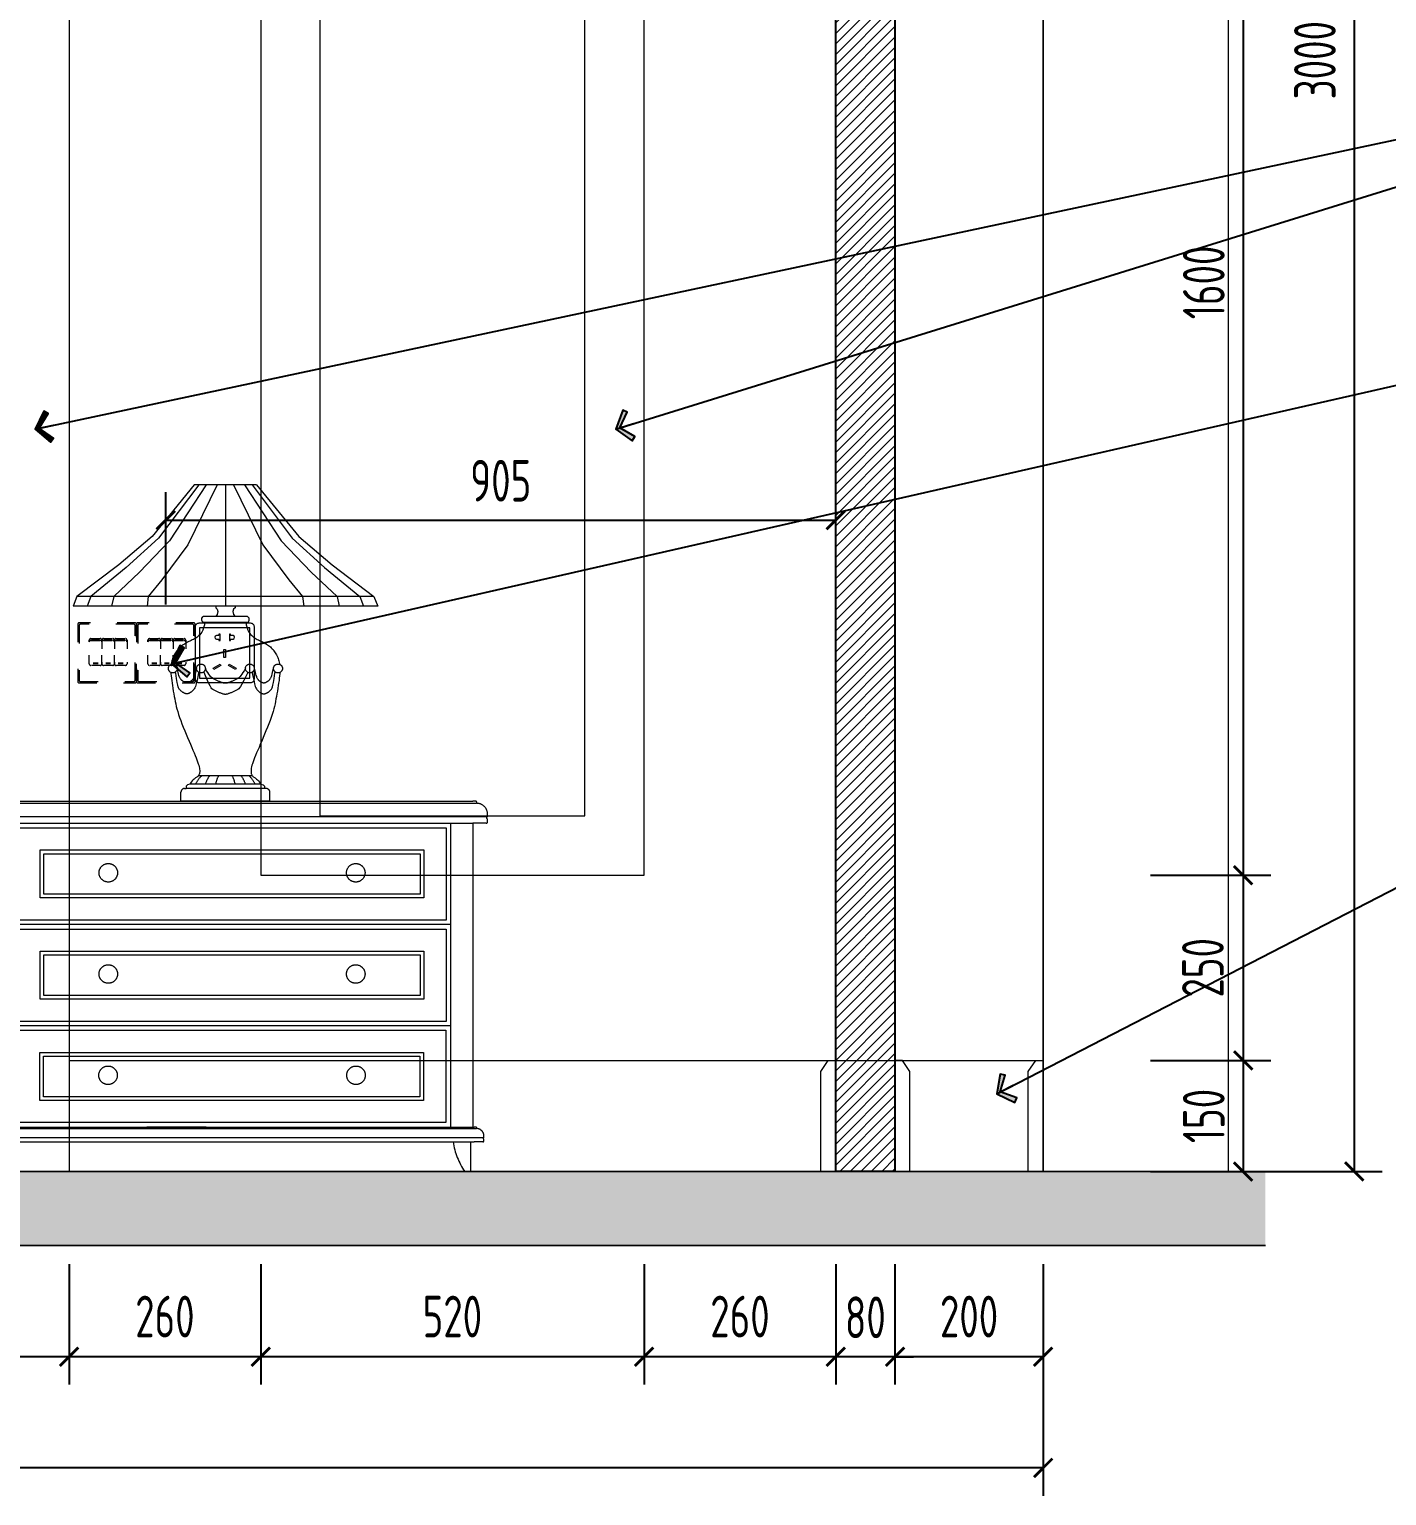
# Model space of a CAD drawing. Header units: millimetres. Extents: x 3162 to 221128, y -144913 to 11496.
# Drawn here: x 211116 to 212948, y -23461 to -21482 of the extents above; entities that cross this region are included whole.
import ezdxf

# ---------------------------------------------------------------- set-up
doc = ezdxf.new("R2010")
doc.units = ezdxf.units.MM
doc.header["$LTSCALE"] = 10
doc.linetypes.add('ACAD_ISO03W100', pattern=[30, 12, -18])
doc.linetypes.add('DASH', pattern=[8.89, 6.35, -2.54])
doc.layers.get('Defpoints').update_dxf_attribs({"color": 250})
for name, color, linetype, lineweight in [('Contour【轮廓线】', 94, 'Continuous', 0), ('FC-Hatch【平面填充】', 250, 'Continuous', 0), ('FC-Refe【标注引线】', 2, 'Continuous', 0), ('FF-Fixed【固定家具】', 30, 'Continuous', 0), ('FF-Socket【电气】', 124, 'Continuous', 0), ('Fine【细线】', 250, 'Continuous', 0), ('Finish【完成面】', 2, 'Continuous', 0), ('RC-dimensions', 44, 'Continuous', 0), ('Wall【立面墙】', 252, 'Continuous', 0)]:
    doc.layers.add(name, color=color, linetype=linetype, lineweight=lineweight)
doc.layers.add('WALL_NEW【新建墙体】', color=4, linetype='Continuous')
doc.styles.add('尺寸标注', font='ARCHS.SHX', dxfattribs={"width": 0.8})
doc.dimstyles.new('海龙1：25', dxfattribs={"dimscale": 25, "dimtxt": 2.25, "dimasz": 1, "dimexe": 1.5, "dimexo": 1, "dimgap": 1, "dimtad": 1, "dimdec": 0, "dimrnd": 5, "dimdsep": 46, "dimtxsty": '尺寸标注', "dimblk": 'ARCHTICK', "dimblk1": 'ARCHTICK', "dimblk2": 'ARCHTICK', "dimcen": 1, "dimclrd": 44, "dimclre": 44, "dimclrt": 2, "dimadec": 0, "dimazin": 0, "dimtfac": 1, "dimtdec": 0, "dimtix": 1, "dimtmove": 2, "dimatfit": 3, "dimldrblk": 'hl_arrow2', "dimfxl": 5, "dimfxlon": 1, "dimarcsym": 0})

# ---------------------------------------------------------------- blocks, each defined once
blk = doc.blocks.new('海龙工具_踢脚线')
blk.add_lwpolyline([(20, 0), (20, 90), (10, 100), (0, 100)])
blk = doc.blocks.new('_ArchTick')
at = {"color": 2, "linetype": 'ByBlock', "const_width": 0.15}
blk.add_lwpolyline([(-0.5, -0.5), (0.5, 0.5)], dxfattribs=at)
blk = doc.blocks.new('*D248')
at = {"layer": 'Defpoints', "color": 0, "transparency": 16777216}
for p in [(212604.6, -22873.8), (212604.6, -23023.8), (212754.6, -23023.8)]:
    blk.add_point(p, dxfattribs=at)
at = {"layer": 'RC-dimensions', "color": 44, "lineweight": -2, "transparency": 16777216}
for p, q in [((212629.6, -22873.8), (212792.1, -22873.8)), ((212754.6, -22873.8), (212754.6, -23023.8)), ((212629.6, -23023.8), (212792.1, -23023.8))]:
    blk.add_line(p, q, dxfattribs=at)
at = {"layer": 'RC-dimensions', "color": 44, "lineweight": -2, "transparency": 16777216, "xscale": 25, "yscale": 25, "zscale": 25}
for p, rotation in [((212754.6, -22873.8), 90), ((212754.6, -23023.8), 270)]:
    blk.add_blockref('_ArchTick', p, dxfattribs=dict(at, rotation=rotation))
at = {"layer": 'RC-dimensions', "color": 2, "transparency": 16777216, "insert": (212701.5, -22948.8), "char_height": 56.25, "attachment_point": 5, "rotation": 90, "style": '尺寸标注'}
blk.add_mtext('150', dxfattribs=at)
blk = doc.blocks.new('hl_arrow2')
at = {"color": 2}
blk.add_line((-0.221, 0), (-1, 0), dxfattribs=at)
blk.add_lwpolyline([(-0.221, 0), (-0.861, -0.689), (-0.654, -0.862), (0, 0), (-0.654, 0.862), (-0.861, 0.689)], close=True, dxfattribs=at)
for points in [[(-0.861, 0.689), (-0.654, 0.862), (-0.221, 0), (0, 0)], [(-0.861, -0.689), (-0.654, -0.862), (-0.221, 0), (0, 0)]]:
    blk.add_solid(points, dxfattribs=at)
blk = doc.blocks.new('*D249')
at = {"layer": 'Defpoints', "color": 0, "transparency": 16777216}
for p in [(212604.6, -20023.8), (212604.6, -23023.8), (212904.6, -23023.8)]:
    blk.add_point(p, dxfattribs=at)
at = {"layer": 'RC-dimensions', "color": 44, "lineweight": -2, "transparency": 16777216}
for p, q in [((212779.6, -20023.8), (212942.1, -20023.8)), ((212904.6, -20023.8), (212904.6, -23023.8)), ((212779.6, -23023.8), (212942.1, -23023.8))]:
    blk.add_line(p, q, dxfattribs=at)
at = {"layer": 'RC-dimensions', "color": 44, "lineweight": -2, "transparency": 16777216, "xscale": 25, "yscale": 25, "zscale": 25}
for p, rotation in [((212904.6, -20023.8), 90), ((212904.6, -23023.8), 270)]:
    blk.add_blockref('_ArchTick', p, dxfattribs=dict(at, rotation=rotation))
at = {"layer": 'RC-dimensions', "color": 2, "transparency": 16777216, "insert": (212851.5, -21523.8), "char_height": 56.25, "attachment_point": 5, "rotation": 90, "style": '尺寸标注'}
blk.add_mtext('3000', dxfattribs=at)
blk = doc.blocks.new('*D250')
at = {"layer": 'Defpoints', "color": 0, "transparency": 16777216}
for p in [(212284.6, -23123.8), (212484.6, -23123.8), (212284.6, -23273.8)]:
    blk.add_point(p, dxfattribs=at)
at = {"layer": 'RC-dimensions', "color": 44, "lineweight": -2, "transparency": 16777216}
for p, q in [((212284.6, -23148.8), (212284.6, -23311.3)), ((212484.6, -23148.8), (212484.6, -23311.3)), ((212484.6, -23273.8), (212284.6, -23273.8))]:
    blk.add_line(p, q, dxfattribs=at)
at = {"layer": 'RC-dimensions', "color": 44, "lineweight": -2, "transparency": 16777216, "xscale": 25, "yscale": 25, "zscale": 25, "rotation": 180}
blk.add_blockref('_ArchTick', (212284.6, -23273.8), dxfattribs=at)
at = {"layer": 'RC-dimensions', "color": 44, "lineweight": -2, "transparency": 16777216, "xscale": 25, "yscale": 25, "zscale": 25}
blk.add_blockref('_ArchTick', (212484.6, -23273.8), dxfattribs=at)
at = {"layer": 'RC-dimensions', "color": 2, "transparency": 16777216, "insert": (212384.6, -23219.5), "char_height": 56.25, "attachment_point": 5, "style": '尺寸标注'}
blk.add_mtext('200', dxfattribs=at)
blk = doc.blocks.new('*D251')
at = {"layer": 'Defpoints', "color": 0, "transparency": 16777216}
for p in [(207934.6, -23123.8), (212484.6, -23123.8), (207934.6, -23423.8)]:
    blk.add_point(p, dxfattribs=at)
at = {"layer": 'RC-dimensions', "color": 44, "lineweight": -2, "transparency": 16777216}
for p, q in [((207934.6, -23298.8), (207934.6, -23461.3)), ((212484.6, -23298.8), (212484.6, -23461.3)), ((212484.6, -23423.8), (207934.6, -23423.8))]:
    blk.add_line(p, q, dxfattribs=at)
at = {"layer": 'RC-dimensions', "color": 44, "lineweight": -2, "transparency": 16777216, "xscale": 25, "yscale": 25, "zscale": 25, "rotation": 180}
blk.add_blockref('_ArchTick', (207934.6, -23423.8), dxfattribs=at)
at = {"layer": 'RC-dimensions', "color": 44, "lineweight": -2, "transparency": 16777216, "xscale": 25, "yscale": 25, "zscale": 25}
blk.add_blockref('_ArchTick', (212484.6, -23423.8), dxfattribs=at)
at = {"layer": 'RC-dimensions', "color": 2, "transparency": 16777216, "insert": (210209.6, -23368.3), "char_height": 56.25, "attachment_point": 5, "style": '尺寸标注'}
blk.add_mtext('4550', dxfattribs=at)
blk = doc.blocks.new('海龙工具_开关_600高')
at = {"color": 8, "linetype": 'ACAD_ISO03W100', "ltscale": 0.1}
for p, q in [((-13.4, -14), (-20.1, -14)), ((-13.4, -14.7), (-20.1, -14.7)), ((3.6, -14), (-3.1, -14)), ((3.6, -14.7), (-3.1, -14.7)), ((20.6, -14), (13.9, -14)), ((20.6, -14.7), (13.9, -14.7))]:
    blk.add_line(p, q, dxfattribs=at)
at = {"linetype": 'ACAD_ISO03W100', "ltscale": 0.2}
blk.add_lwpolyline([(-40.8, 38.7), (-40.8, -38.7, 0.414214), (-39, -40.5), (36.6, -40.5, 0.414214), (38.4, -38.7), (38.4, 38.7, 0.414214), (36.6, 40.5), (-39, 40.5, 0.414214)], format="xyb", close=True, dxfattribs=at)
at = {"color": 8, "linetype": 'ACAD_ISO03W100', "ltscale": 0.2}
blk.add_lwpolyline([(-39, 36.9), (-39, -36.9, 0.414214), (-37.2, -38.7), (34.8, -38.7, 0.414214), (36.6, -36.9), (36.6, 36.9, 0.414214), (34.8, 38.7), (-37.2, 38.7, 0.414214)], format="xyb", close=True, dxfattribs=at)
at = {"linetype": 'ACAD_ISO03W100', "ltscale": 0.1}
for points in [[(-10.4, -16.9), (-23.1, -16.9, -0.376586), (-25.3, -14.9), (-25.3, 17.4, -0.380248), (-23.2, 19.3), (-10.4, 19.3, -0.380248), (-8.3, 17.4), (-8.3, -14.9, -0.383952)], [(6.6, -16.9), (-6.1, -16.9, -0.376586), (-8.3, -14.9), (-8.3, 17.4, -0.380248), (-6.2, 19.3), (6.6, 19.3, -0.380248), (8.7, 17.4), (8.7, -14.9, -0.383952)], [(23.6, -16.9), (10.9, -16.9, -0.376586), (8.7, -14.9), (8.7, 17.4, -0.380248), (10.8, 19.3), (23.6, 19.3, -0.380248), (25.7, 17.4), (25.7, -14.9, -0.383952)]]:
    blk.add_lwpolyline(points, format="xyb", close=True, dxfattribs=at)
at = {"color": 8, "linetype": 'ACAD_ISO03W100', "ltscale": 0.1}
for points in [[(-23.2, 16.9), (-10.4, 16.9)], [(-6.2, 16.9), (6.6, 16.9)], [(10.8, 16.9), (23.6, 16.9)]]:
    blk.add_lwpolyline(points, dxfattribs=at)
for points in [[(-11.3, 17.7), (-22.3, 17.7), (-22.3, 17.2), (-11.3, 17.2)], [(5.7, 17.7), (-5.3, 17.7), (-5.3, 17.2), (5.7, 17.2)], [(22.7, 17.7), (11.7, 17.7), (11.7, 17.2), (22.7, 17.2)]]:
    blk.add_lwpolyline(points, close=True, dxfattribs=at)
for centre, start, end in [((-23.1, 14.7), 91.0498, 174.3266), ((-10.5, 14.7), 5.6734, 88.9502), ((-6.1, 14.7), 91.0498, 174.3266), ((6.5, 14.7), 5.6734, 88.9502), ((10.9, 14.7), 91.0498, 174.3266), ((23.5, 14.7), 5.6734, 88.9502)]:
    blk.add_arc(centre, 2.17, start, end, dxfattribs=at)
at = {"color": 8}
for points in [[(-11.3, 17.7), (-22.3, 17.7), (-22.3, 17.2), (-11.3, 17.2)], [(-22.3, 17.2), (-11.3, 17.2), (-11.3, 17.7), (-11.3, 17.2)], [(-11.3, 17.7), (-11.3, 17.2), (-22.3, 17.2), (-22.2, 17.7)], [(-22.3, 17.2), (-22.2, 17.7), (-22.3, 17.2), (-22.3, 17.7)], [(5.7, 17.7), (-5.3, 17.7), (-5.3, 17.2), (5.7, 17.2)], [(-5.3, 17.2), (5.7, 17.2), (5.7, 17.7), (5.7, 17.2)], [(5.7, 17.7), (5.7, 17.2), (-5.3, 17.2), (-5.2, 17.7)], [(-5.3, 17.2), (-5.2, 17.7), (-5.3, 17.2), (-5.3, 17.7)], [(22.7, 17.7), (11.7, 17.7), (11.7, 17.2), (22.7, 17.2)], [(11.7, 17.2), (22.7, 17.2), (22.7, 17.7), (22.7, 17.2)], [(22.7, 17.7), (22.7, 17.2), (11.7, 17.2), (11.8, 17.7)], [(11.7, 17.2), (11.8, 17.7), (11.7, 17.2), (11.7, 17.7)]]:
    blk.add_solid(points, dxfattribs=at)
blk = doc.blocks.new('海龙_05135235')
at = {"ltscale": 20}
blk.add_blockref('海龙工具_开关_600高', (1.2, 0), dxfattribs=at)
blk = doc.blocks.new('海龙_05144743')
at = {"layer": 'FF-Socket【电气】'}
for points in [[(40, -35), (40, 35, 0.414214), (35, 40), (-35, 40, 0.414214), (-40, 35), (-40, -35, 0.414214), (-35, -40), (35, -40, 0.414214)], [(-7.9, 16.7), (-6.3, 16.7), (-6.3, 25.5), (-7.9, 25.5), (-7.9, 23.5), (-9.5, 23.5, 1.571411), (-9.5, 18.7), (-7.9, 18.7)], [(7.9, 23.5), (7.9, 25.5), (6.3, 25.5), (6.3, 16.7), (7.9, 16.7), (7.9, 18.7), (9.5, 18.7, 1.571411), (9.5, 23.5)]]:
    blk.add_lwpolyline(points, format="xyb", close=True, dxfattribs=at)
for points in [[(34, -34), (34, 34), (-34, 34), (-34, -34)], [(-1, -6.1), (-1, 4.7), (1, 4.7), (1, -6.1)], [(-5.3, -16.8), (-14.5, -22.2), (-15.5, -20.5), (-6.2, -15.2)], [(6.2, -15.2), (15.5, -20.5), (14.5, -22.2), (5.3, -16.8)]]:
    blk.add_lwpolyline(points, close=True, dxfattribs=at)
blk = doc.blocks.new('*D467')
at = {"layer": 'Defpoints', "color": 0, "transparency": 16777216}
for p in [(208969.6, -23123.8), (211169.6, -23123.8), (208969.6, -23273.8)]:
    blk.add_point(p, dxfattribs=at)
at = {"layer": 'RC-dimensions', "color": 44, "lineweight": -2, "transparency": 16777216}
for p, q in [((208969.6, -23148.8), (208969.6, -23311.3)), ((211169.6, -23148.8), (211169.6, -23311.3)), ((211169.6, -23273.8), (208969.6, -23273.8))]:
    blk.add_line(p, q, dxfattribs=at)
at = {"layer": 'RC-dimensions', "color": 44, "lineweight": -2, "transparency": 16777216, "xscale": 25, "yscale": 25, "zscale": 25, "rotation": 180}
blk.add_blockref('_ArchTick', (208969.6, -23273.8), dxfattribs=at)
at = {"layer": 'RC-dimensions', "color": 44, "lineweight": -2, "transparency": 16777216, "xscale": 25, "yscale": 25, "zscale": 25}
blk.add_blockref('_ArchTick', (211169.6, -23273.8), dxfattribs=at)
at = {"layer": 'RC-dimensions', "color": 2, "transparency": 16777216, "insert": (210069.6, -23219.5), "char_height": 56.25, "attachment_point": 5, "style": '尺寸标注'}
blk.add_mtext('2200', dxfattribs=at)
blk = doc.blocks.new('*D468')
at = {"layer": 'Defpoints', "color": 0, "transparency": 16777216}
for p in [(211169.6, -23123.8), (211428.4, -23123.8), (211169.6, -23273.8)]:
    blk.add_point(p, dxfattribs=at)
at = {"layer": 'RC-dimensions', "color": 44, "lineweight": -2, "transparency": 16777216}
for p, q in [((211169.6, -23148.8), (211169.6, -23311.3)), ((211428.4, -23148.8), (211428.4, -23311.3)), ((211428.4, -23273.8), (211169.6, -23273.8))]:
    blk.add_line(p, q, dxfattribs=at)
at = {"layer": 'RC-dimensions', "color": 44, "lineweight": -2, "transparency": 16777216, "xscale": 25, "yscale": 25, "zscale": 25, "rotation": 180}
blk.add_blockref('_ArchTick', (211169.6, -23273.8), dxfattribs=at)
at = {"layer": 'RC-dimensions', "color": 44, "lineweight": -2, "transparency": 16777216, "xscale": 25, "yscale": 25, "zscale": 25}
blk.add_blockref('_ArchTick', (211428.4, -23273.8), dxfattribs=at)
at = {"layer": 'RC-dimensions', "color": 2, "transparency": 16777216, "insert": (211299, -23219.5), "char_height": 56.25, "attachment_point": 5, "style": '尺寸标注'}
blk.add_mtext('260', dxfattribs=at)
blk = doc.blocks.new('*D469')
at = {"layer": 'Defpoints', "color": 0, "transparency": 16777216}
for p in [(211428.4, -23123.8), (211945.9, -23123.8), (211428.4, -23273.8)]:
    blk.add_point(p, dxfattribs=at)
at = {"layer": 'RC-dimensions', "color": 44, "lineweight": -2, "transparency": 16777216}
for p, q in [((211428.4, -23148.8), (211428.4, -23311.3)), ((211945.9, -23148.8), (211945.9, -23311.3)), ((211945.9, -23273.8), (211428.4, -23273.8))]:
    blk.add_line(p, q, dxfattribs=at)
at = {"layer": 'RC-dimensions', "color": 44, "lineweight": -2, "transparency": 16777216, "xscale": 25, "yscale": 25, "zscale": 25, "rotation": 180}
blk.add_blockref('_ArchTick', (211428.4, -23273.8), dxfattribs=at)
at = {"layer": 'RC-dimensions', "color": 44, "lineweight": -2, "transparency": 16777216, "xscale": 25, "yscale": 25, "zscale": 25}
blk.add_blockref('_ArchTick', (211945.9, -23273.8), dxfattribs=at)
at = {"layer": 'RC-dimensions', "color": 2, "transparency": 16777216, "insert": (211687.1, -23219.5), "char_height": 56.25, "attachment_point": 5, "style": '尺寸标注'}
blk.add_mtext('520', dxfattribs=at)
blk = doc.blocks.new('*D470')
at = {"layer": 'Defpoints', "color": 0, "transparency": 16777216}
for p in [(211945.9, -23123.8), (212204.6, -23123.8), (211945.9, -23273.8)]:
    blk.add_point(p, dxfattribs=at)
at = {"layer": 'RC-dimensions', "color": 44, "lineweight": -2, "transparency": 16777216}
for p, q in [((211945.9, -23148.8), (211945.9, -23311.3)), ((212204.6, -23148.8), (212204.6, -23311.3)), ((212204.6, -23273.8), (211945.9, -23273.8))]:
    blk.add_line(p, q, dxfattribs=at)
at = {"layer": 'RC-dimensions', "color": 44, "lineweight": -2, "transparency": 16777216, "xscale": 25, "yscale": 25, "zscale": 25, "rotation": 180}
blk.add_blockref('_ArchTick', (211945.9, -23273.8), dxfattribs=at)
at = {"layer": 'RC-dimensions', "color": 44, "lineweight": -2, "transparency": 16777216, "xscale": 25, "yscale": 25, "zscale": 25}
blk.add_blockref('_ArchTick', (212204.6, -23273.8), dxfattribs=at)
at = {"layer": 'RC-dimensions', "color": 2, "transparency": 16777216, "insert": (212075.3, -23219.5), "char_height": 56.25, "attachment_point": 5, "style": '尺寸标注'}
blk.add_mtext('260', dxfattribs=at)
blk = doc.blocks.new('*D471')
at = {"layer": 'Defpoints', "color": 0, "transparency": 16777216}
for p in [(212204.6, -23123.8), (212284.6, -23123.8), (212204.6, -23273.8)]:
    blk.add_point(p, dxfattribs=at)
at = {"layer": 'RC-dimensions', "color": 44, "lineweight": -2, "transparency": 16777216}
for p, q in [((212204.6, -23148.8), (212204.6, -23311.3)), ((212284.6, -23148.8), (212284.6, -23311.3)), ((212204.6, -23273.8), (212179.6, -23273.8)), ((212284.6, -23273.8), (212204.6, -23273.8)), ((212284.6, -23273.8), (212309.6, -23273.8))]:
    blk.add_line(p, q, dxfattribs=at)
at = {"layer": 'RC-dimensions', "color": 44, "lineweight": -2, "transparency": 16777216, "xscale": 25, "yscale": 25, "zscale": 25}
blk.add_blockref('_ArchTick', (212204.6, -23273.8), dxfattribs=at)
at = {"layer": 'RC-dimensions', "color": 44, "lineweight": -2, "transparency": 16777216, "xscale": 25, "yscale": 25, "zscale": 25, "rotation": 180}
blk.add_blockref('_ArchTick', (212284.6, -23273.8), dxfattribs=at)
at = {"layer": 'RC-dimensions', "color": 2, "transparency": 16777216, "insert": (212244.6, -23220.6), "char_height": 56.25, "attachment_point": 5, "style": '尺寸标注'}
blk.add_mtext('80', dxfattribs=at)
blk = doc.blocks.new('*D474')
at = {"layer": 'Defpoints', "color": 0, "transparency": 16777216}
for p in [(212604.6, -21023.8), (212604.6, -22623.8), (212754.6, -22623.8)]:
    blk.add_point(p, dxfattribs=at)
at = {"layer": 'RC-dimensions', "color": 44, "lineweight": -2, "transparency": 16777216}
for p, q in [((212629.6, -21023.8), (212792.1, -21023.8)), ((212754.6, -21023.8), (212754.6, -22623.8)), ((212629.6, -22623.8), (212792.1, -22623.8))]:
    blk.add_line(p, q, dxfattribs=at)
at = {"layer": 'RC-dimensions', "color": 44, "lineweight": -2, "transparency": 16777216, "xscale": 25, "yscale": 25, "zscale": 25}
for p, rotation in [((212754.6, -21023.8), 90), ((212754.6, -22623.8), 270)]:
    blk.add_blockref('_ArchTick', p, dxfattribs=dict(at, rotation=rotation))
at = {"layer": 'RC-dimensions', "color": 2, "transparency": 16777216, "insert": (212701.5, -21823.8), "char_height": 56.25, "attachment_point": 5, "rotation": 90, "style": '尺寸标注'}
blk.add_mtext('1600', dxfattribs=at)
blk = doc.blocks.new('*D475')
at = {"layer": 'Defpoints', "color": 0, "transparency": 16777216}
for p in [(212604.6, -22623.8), (212604.6, -22873.8), (212754.6, -22873.8)]:
    blk.add_point(p, dxfattribs=at)
at = {"layer": 'RC-dimensions', "color": 44, "lineweight": -2, "transparency": 16777216}
for p, q in [((212629.6, -22623.8), (212792.1, -22623.8)), ((212754.6, -22623.8), (212754.6, -22873.8)), ((212629.6, -22873.8), (212792.1, -22873.8))]:
    blk.add_line(p, q, dxfattribs=at)
at = {"layer": 'RC-dimensions', "color": 44, "lineweight": -2, "transparency": 16777216, "xscale": 25, "yscale": 25, "zscale": 25}
for p, rotation in [((212754.6, -22623.8), 90), ((212754.6, -22873.8), 270)]:
    blk.add_blockref('_ArchTick', p, dxfattribs=dict(at, rotation=rotation))
at = {"layer": 'RC-dimensions', "color": 2, "transparency": 16777216, "insert": (212700.3, -22748.8), "char_height": 56.25, "attachment_point": 5, "rotation": 90, "style": '尺寸标注'}
blk.add_mtext('250', dxfattribs=at)
blk = doc.blocks.new('*D482')
at = {"layer": 'Defpoints', "color": 0, "transparency": 16777216}
for p in [(212204.6, -22144.5), (211300.2, -22283.3), (212204.6, -22283.3)]:
    blk.add_point(p, dxfattribs=at)
at = {"layer": 'RC-dimensions', "color": 44, "lineweight": -2, "transparency": 16777216}
for p, q in [((211300.2, -22258.3), (211300.2, -22107)), ((212204.6, -22258.3), (212204.6, -22107)), ((211300.2, -22144.5), (212204.6, -22144.5))]:
    blk.add_line(p, q, dxfattribs=at)
at = {"layer": 'RC-dimensions', "color": 44, "lineweight": -2, "transparency": 16777216, "xscale": 25, "yscale": 25, "zscale": 25, "rotation": 180}
blk.add_blockref('_ArchTick', (211300.2, -22144.5), dxfattribs=at)
at = {"layer": 'RC-dimensions', "color": 44, "lineweight": -2, "transparency": 16777216, "xscale": 25, "yscale": 25, "zscale": 25}
blk.add_blockref('_ArchTick', (212204.6, -22144.5), dxfattribs=at)
at = {"layer": 'RC-dimensions', "color": 2, "transparency": 16777216, "insert": (211752.4, -22091.4), "char_height": 56.25, "attachment_point": 5, "style": '尺寸标注'}
blk.add_mtext('905', dxfattribs=at)
blk = doc.blocks.new('海龙工具_2009102515064284')
at = {"linetype": 'DASH', "ltscale": 84}
blk.add_line((2995.6, 927), (2911.6, 927), dxfattribs=at)
at = {"color": 8, "linetype": 'DASH', "ltscale": 164}
blk.add_line((2953.6, 927), (2953.6, 763), dxfattribs=at)
at = {"color": 8, "linetype": 'DASH', "ltscale": 200}
for p, q in [((3153.9, 776), (2753.2, 776)), ((2632.6, 497), (3292.6, 497)), ((2621.9, 46), (3302.6, 46)), ((2631.9, 58), (3292.6, 58))]:
    blk.add_line(p, q, dxfattribs=at)
at = {"color": 8, "linetype": 'DASH', "ltscale": 13.826573}
for p, q in [((2771.9, 776), (2767.2, 763)), ((3135.2, 776), (3139.9, 763))]:
    blk.add_line(p, q, dxfattribs=at)
at = {"color": 8, "linetype": 'DASH', "ltscale": 13.360349}
for p, q in [((2802.8, 776), (2799.7, 763)), ((3104.3, 776), (3107.4, 763))]:
    blk.add_line(p, q, dxfattribs=at)
at = {"color": 8, "linetype": 'DASH', "ltscale": 13.116446}
for p, q in [((2849.5, 776), (2847.8, 763)), ((3057.6, 776), (3059.3, 763))]:
    blk.add_line(p, q, dxfattribs=at)
at = {"linetype": 'DASH', "ltscale": 200}
for p, q in [((3159.2, 763), (2747.9, 763)), ((2637.6, 500), (3287.6, 500)), ((2617.6, 479), (3307.6, 479)), ((2637.6, 470), (3287.6, 470)), ((3257.6, 470), (3257.6, 60)), ((3287.6, 470), (3287.6, 60)), ((2635.2, 60), (3289.2, 60)), ((2635.2, 40), (3289.2, 40))]:
    blk.add_line(p, q, dxfattribs=at)
at = {"linetype": 'DASH', "ltscale": 60}
blk.add_line((2983.6, 749), (2923.6, 749), dxfattribs=at)
at = {"linetype": 'DASH', "ltscale": 58}
blk.add_line((2982.6, 741), (2924.6, 741), dxfattribs=at)
at = {"linetype": 'DASH', "ltscale": 2}
for p, q in [((2898.6, 517), (2900.6, 517)), ((3008.6, 517), (3006.6, 517)), ((3292.6, 499), (3292.6, 497)), ((3302.6, 46), (3302.6, 48))]:
    blk.add_line(p, q, dxfattribs=at)
at = {"color": 8, "linetype": 'DASH', "ltscale": 106}
blk.add_line((3006.6, 517), (2900.6, 517), dxfattribs=at)
at = {"color": 8, "linetype": 'DASH', "ltscale": 96}
blk.add_line((3001.6, 523), (2905.6, 523), dxfattribs=at)
at = {"color": 8, "linetype": 'DASH', "ltscale": 73.39004}
blk.add_line((2990.2, 534), (2916.9, 534), dxfattribs=at)
at = {"linetype": 'DASH', "ltscale": 12}
for p, q in [((2893.6, 500), (2893.6, 512)), ((3013.6, 500), (3013.6, 512)), ((3301.2, 40), (3289.2, 40))]:
    blk.add_line(p, q, dxfattribs=at)
at = {"linetype": 'DASH', "ltscale": 120}
blk.add_line((3013.6, 500), (2893.6, 500), dxfattribs=at)
at = {"linetype": 'DASH', "ltscale": 4}
for p, q in [((3291.6, 500), (3287.6, 500)), ((3307.6, 472), (3307.6, 476))]:
    blk.add_line(p, q, dxfattribs=at)
at = {"linetype": 'DASH', "ltscale": 3}
blk.add_line((3307.6, 479), (3307.6, 482), dxfattribs=at)
at = {"linetype": 'DASH', "ltscale": 18}
blk.add_line((3305.6, 470), (3287.6, 470), dxfattribs=at)
at = {"color": 8, "linetype": 'DASH', "ltscale": 80}
blk.add_line((2927.6, 60), (2847.6, 60), dxfattribs=at)
at = {"linetype": 'DASH', "ltscale": 2.666667}
for p, q in [((3291.9, 60), (3289.2, 60)), ((3302.6, 41.3), (3302.6, 44))]:
    blk.add_line(p, q, dxfattribs=at)
at = {"linetype": 'DASH', "ltscale": 1.333333}
blk.add_line((3292.6, 59.3), (3292.6, 58), dxfattribs=at)
at = {"linetype": 'DASH', "ltscale": 200}
for points in [[(2911.6, 927), (2854.6, 857), (2809.6, 819), (2753.2, 776), (2747.9, 763)], [(2995.6, 927), (3052.6, 857), (3097.6, 819), (3153.9, 776), (3159.2, 763)]]:
    blk.add_lwpolyline(points, dxfattribs=at)
at = {"color": 8, "linetype": 'DASH', "ltscale": 200}
for points in [[(2917.6, 927), (2863.2, 854.9), (2819.6, 815.3), (2771.9, 776)], [(2989.6, 927), (3043.9, 854.9), (3087.5, 815.3), (3135.2, 776)], [(3257.6, 333.3), (2667.6, 333.3)], [(3257.6, 196.7), (2667.6, 196.7)]]:
    blk.add_lwpolyline(points, dxfattribs=at)
at = {"color": 8, "linetype": 'DASH', "ltscale": 196.938968}
for points in [[(2927.6, 927), (2878.3, 851.4), (2837.5, 808.8), (2802.8, 776)], [(2979.6, 927), (3028.8, 851.4), (3069.6, 808.8), (3104.3, 776)]]:
    blk.add_lwpolyline(points, dxfattribs=at)
at = {"color": 8, "linetype": 'DASH', "ltscale": 178.295998}
for points in [[(2942.6, 927), (2903.1, 845.8), (2868, 798.5), (2849.5, 776)], [(2964.6, 927), (3004, 845.8), (3039.1, 798.5), (3057.6, 776)]]:
    blk.add_lwpolyline(points, dxfattribs=at)
at = {"linetype": 'DASH', "ltscale": 15.719362}
for points in [[(2940.6, 763), (2940.6, 761), (2942.6, 759), (2943.6, 756), (2942.6, 752), (2940.6, 749)], [(2966.6, 763), (2966.6, 761), (2964.6, 759), (2963.6, 756), (2964.6, 752), (2966.6, 749)]]:
    blk.add_lwpolyline(points, dxfattribs=at)
at = {"linetype": 'DASH', "ltscale": 76.548066}
for points in [[(2926, 741), (2925.3, 737.8), (2924.1, 733.8), (2923, 730.6), (2921.8, 728.1), (2920.5, 726.1), (2919.2, 724.6), (2917.9, 723.3), (2916.5, 722.1), (2915, 721), (2913.5, 720.1), (2912, 719.2), (2910.4, 718.3), (2908.9, 717.5), (2907.3, 716.8), (2905.7, 716), (2904.2, 715.2), (2902.6, 714.5), (2901.1, 713.7), (2899.6, 712.9), (2898.2, 712), (2896.8, 711.1), (2895.4, 710.2), (2894.1, 709.2), (2892.8, 708.1), (2891.5, 706.9), (2890.3, 705.7), (2889.2, 704.4), (2888.1, 703), (2887.1, 701.6), (2886.1, 700.2), (2885.2, 698.7), (2884.4, 697.2), (2883.6, 695.6), (2882.9, 694), (2882.2, 692.4), (2881.7, 690.8), (2881.2, 689.2), (2880.7, 687.5), (2880.4, 685.8), (2880.2, 684.5)], [(2981.1, 741), (2981.8, 737.8), (2983, 733.8), (2984.1, 730.6), (2985.3, 728.1), (2986.6, 726.1), (2987.9, 724.6), (2989.2, 723.3), (2990.6, 722.1), (2992.1, 721), (2993.6, 720.1), (2995.1, 719.2), (2996.7, 718.3), (2998.2, 717.5), (2999.8, 716.8), (3001.4, 716), (3002.9, 715.2), (3004.5, 714.5), (3006, 713.7), (3007.5, 712.9), (3008.9, 712), (3010.3, 711.1), (3011.7, 710.2), (3013.1, 709.2), (3014.3, 708.1), (3015.6, 706.9), (3016.8, 705.7), (3017.9, 704.4), (3019, 703), (3020, 701.6), (3021, 700.2), (3021.9, 698.7), (3022.7, 697.2), (3023.5, 695.6), (3024.2, 694), (3024.9, 692.4), (3025.4, 690.8), (3025.9, 689.2), (3026.4, 687.5), (3026.7, 685.8), (3026.9, 684.5)]]:
    blk.add_lwpolyline(points, dxfattribs=at)
at = {"linetype": 'DASH', "ltscale": 10.300563}
for points in [[(2924.6, 741), (2922.6, 742), (2921.6, 744), (2921.6, 747), (2923.6, 749)], [(2982.6, 741), (2984.6, 742), (2985.6, 744), (2985.6, 747), (2983.6, 749)]]:
    blk.add_lwpolyline(points, dxfattribs=at)
at = {"linetype": 'DASH', "ltscale": 162.345568}
for points in [[(2880, 673.6), (2880.1, 671.7), (2880.4, 669), (2880.7, 666), (2881.2, 662.8), (2881.6, 659.3), (2882.2, 655.8), (2882.7, 652.2), (2883.3, 648.5), (2883.9, 644.9), (2884.6, 641.3), (2885.2, 637.9), (2885.8, 634.5), (2886.5, 631.2), (2887.3, 627.8), (2888.2, 624.3), (2889.2, 620.8), (2890.4, 617), (2891.7, 613), (2893.3, 608.7), (2895, 604.3), (2896.8, 599.7), (2898.7, 595), (2900.6, 590.2), (2902.6, 585.6), (2904.5, 581), (2906.4, 576.7), (2908.1, 572.5), (2909.8, 568.7), (2911.3, 565), (2912.7, 561.6), (2914, 558.5), (2915.1, 555.6), (2916.1, 552.9), (2916.9, 550.5), (2917.6, 548.3), (2918.1, 546.3), (2918.5, 544.5), (2918.7, 542.9), (2918.9, 541.5), (2918.9, 540.2), (2918.9, 539), (2918.7, 538), (2918.5, 537), (2918.2, 536.2), (2917.8, 535.4), (2917.4, 534.7), (2916.9, 534), (2916.3, 533.4), (2915.7, 532.9), (2915, 532.3), (2914.2, 531.8), (2913.4, 531.3), (2912.5, 530.6), (2911.4, 529.8), (2910.2, 528.7), (2908.9, 527.2), (2907.3, 525.4), (2905.6, 523)], [(3027.1, 673.6), (3027, 671.7), (3026.7, 669), (3026.4, 666), (3026, 662.8), (3025.5, 659.3), (3025, 655.8), (3024.4, 652.2), (3023.8, 648.5), (3023.2, 644.9), (3022.6, 641.3), (3021.9, 637.9), (3021.3, 634.5), (3020.6, 631.2), (3019.8, 627.8), (3018.9, 624.3), (3017.9, 620.8), (3016.7, 617), (3015.4, 613), (3013.9, 608.7), (3012.2, 604.3), (3010.3, 599.7), (3008.4, 595), (3006.5, 590.2), (3004.5, 585.6), (3002.6, 581), (3000.7, 576.7), (2999, 572.5), (2997.3, 568.7), (2995.8, 565), (2994.4, 561.6), (2993.1, 558.5), (2992, 555.6), (2991, 552.9), (2990.2, 550.5), (2989.5, 548.3), (2989, 546.3), (2988.6, 544.5), (2988.4, 542.9), (2988.2, 541.5), (2988.2, 540.2), (2988.2, 539), (2988.4, 538), (2988.6, 537), (2988.9, 536.2), (2989.3, 535.4), (2989.7, 534.7), (2990.2, 534), (2990.8, 533.4), (2991.4, 532.9), (2992.1, 532.3), (2992.9, 531.8), (2993.7, 531.3), (2994.6, 530.6), (2995.7, 529.8), (2996.9, 528.7), (2998.2, 527.2), (2999.8, 525.4), (3001.6, 523)]]:
    blk.add_lwpolyline(points, dxfattribs=at)
at = {"color": 8, "linetype": 'DASH', "ltscale": 72.059582}
for points in [[(2917.4, 673.9), (2916.7, 670.2), (2915.3, 663.1), (2914.1, 658.2), (2913.1, 654.8), (2912.3, 652.7), (2911.6, 651.5), (2911.1, 650.8), (2910.5, 650.1), (2910, 649.6), (2909.6, 649.1), (2909.1, 648.6), (2908.7, 648.2), (2908.4, 647.9), (2908, 647.6), (2907.7, 647.3), (2907.4, 647.1), (2907.1, 646.9), (2906.8, 646.7), (2906.5, 646.5), (2906.2, 646.4), (2905.9, 646.2), (2905.6, 646), (2905.2, 645.8), (2904.8, 645.6), (2904.4, 645.4), (2904, 645.2), (2903.5, 645.1), (2903, 644.9), (2902.5, 644.8), (2902.1, 644.7), (2901.6, 644.7), (2901.1, 644.7), (2900.6, 644.8), (2900.1, 644.9), (2899.6, 645.1), (2899.1, 645.2), (2898.7, 645.4), (2898.3, 645.6), (2897.9, 645.8), (2897.5, 646), (2897.2, 646.2), (2896.9, 646.4), (2896.5, 646.5), (2896.2, 646.7), (2895.8, 647), (2895.5, 647.2), (2895.1, 647.5), (2894.6, 647.8), (2894.1, 648.2), (2893.6, 648.7), (2893, 649.2), (2892.5, 649.7), (2891.9, 650.4), (2891.4, 651.1), (2890.9, 651.8), (2890.4, 652.8), (2889.9, 654.2), (2889.3, 656.5), (2888.6, 660.1), (2887.7, 665.4), (2886.6, 672.8), (2886.4, 674.4)], [(2989.7, 673.9), (2990.4, 670.2), (2991.8, 663.1), (2993, 658.2), (2994, 654.8), (2994.8, 652.7), (2995.5, 651.5), (2996.1, 650.8), (2996.6, 650.1), (2997.1, 649.6), (2997.5, 649.1), (2998, 648.6), (2998.4, 648.2), (2998.7, 647.9), (2999.1, 647.6), (2999.4, 647.3), (2999.7, 647.1), (3000, 646.9), (3000.3, 646.7), (3000.6, 646.5), (3000.9, 646.4), (3001.2, 646.2), (3001.5, 646), (3001.9, 645.8), (3002.3, 645.6), (3002.7, 645.4), (3003.1, 645.2), (3003.6, 645.1), (3004.1, 644.9), (3004.6, 644.8), (3005.1, 644.7), (3005.6, 644.7), (3006.1, 644.7), (3006.5, 644.8), (3007, 644.9), (3007.5, 645.1), (3008, 645.2), (3008.4, 645.4), (3008.8, 645.6), (3009.2, 645.8), (3009.6, 646), (3009.9, 646.2), (3010.2, 646.4), (3010.6, 646.5), (3010.9, 646.7), (3011.3, 647), (3011.6, 647.2), (3012.1, 647.5), (3012.5, 647.8), (3013, 648.2), (3013.5, 648.7), (3014.1, 649.2), (3014.6, 649.7), (3015.2, 650.4), (3015.7, 651.1), (3016.2, 651.8), (3016.7, 652.8), (3017.2, 654.2), (3017.8, 656.5), (3018.5, 660.1), (3019.4, 665.4), (3020.5, 672.8), (3020.7, 674.4)]]:
    blk.add_lwpolyline(points, dxfattribs=at)
at = {"color": 8, "linetype": 'DASH', "ltscale": 50.304884}
for points in [[(2914.6, 679), (2913.8, 675.9), (2913.2, 673.4), (2912.7, 671.3), (2912.2, 669.7), (2911.7, 668.3), (2911.3, 667.3), (2910.9, 666.5), (2910.6, 665.8), (2910.2, 665.1), (2909.8, 664.6), (2909.4, 664.1), (2909.1, 663.6), (2908.7, 663.2), (2908.4, 662.9), (2908, 662.6), (2907.7, 662.3), (2907.4, 662.1), (2907.1, 661.9), (2906.8, 661.7), (2906.5, 661.5), (2906.2, 661.4), (2905.9, 661.2), (2905.6, 661), (2905.2, 660.8), (2904.8, 660.6), (2904.4, 660.4), (2904, 660.2), (2903.5, 660.1), (2903, 659.9), (2902.5, 659.8), (2902.1, 659.7), (2901.6, 659.7), (2901.1, 659.7), (2900.6, 659.8), (2900.1, 659.9), (2899.6, 660.1), (2899.1, 660.2), (2898.7, 660.4), (2898.3, 660.6), (2897.9, 660.8), (2897.5, 661), (2897.2, 661.2), (2896.9, 661.4), (2896.6, 661.5), (2896.3, 661.7), (2896, 661.9), (2895.7, 662.1), (2895.4, 662.3), (2895.1, 662.6), (2894.7, 662.9), (2894.4, 663.2), (2894, 663.6), (2893.7, 664.1), (2893.3, 664.6), (2892.9, 665.1), (2892.6, 665.8), (2892.2, 666.5), (2891.8, 667.3), (2891.4, 668.3), (2890.9, 669.7), (2890.4, 671.3), (2889.9, 673.4), (2889.3, 675.9), (2888.6, 679)], [(2992.6, 679), (2993.3, 675.9), (2993.9, 673.4), (2994.4, 671.3), (2994.9, 669.7), (2995.4, 668.3), (2995.8, 667.3), (2996.2, 666.5), (2996.6, 665.8), (2996.9, 665.1), (2997.3, 664.6), (2997.7, 664.1), (2998, 663.6), (2998.4, 663.2), (2998.7, 662.9), (2999.1, 662.6), (2999.4, 662.3), (2999.7, 662.1), (3000, 661.9), (3000.3, 661.7), (3000.6, 661.5), (3000.9, 661.4), (3001.2, 661.2), (3001.5, 661), (3001.9, 660.8), (3002.3, 660.6), (3002.7, 660.4), (3003.1, 660.2), (3003.6, 660.1), (3004.1, 659.9), (3004.6, 659.8), (3005.1, 659.7), (3005.6, 659.7), (3006.1, 659.7), (3006.5, 659.8), (3007, 659.9), (3007.5, 660.1), (3008, 660.2), (3008.4, 660.4), (3008.8, 660.6), (3009.2, 660.8), (3009.6, 661), (3009.9, 661.2), (3010.2, 661.4), (3010.5, 661.5), (3010.8, 661.7), (3011.1, 661.9), (3011.4, 662.1), (3011.7, 662.3), (3012, 662.6), (3012.4, 662.9), (3012.7, 663.2), (3013.1, 663.6), (3013.4, 664.1), (3013.8, 664.6), (3014.2, 665.1), (3014.6, 665.8), (3014.9, 666.5), (3015.3, 667.3), (3015.7, 668.3), (3016.2, 669.7), (3016.7, 671.3), (3017.2, 673.4), (3017.8, 675.9), (3018.6, 679)]]:
    blk.add_lwpolyline(points, dxfattribs=at)
at = {"color": 8, "linetype": 'DASH', "ltscale": 90.409356}
blk.add_lwpolyline([(2983.7, 673.7), (2981.9, 669.8), (2978.5, 662.9), (2976, 658), (2974.1, 654.8), (2972.7, 652.7), (2971.6, 651.5), (2970.6, 650.8), (2969.7, 650.1), (2968.8, 649.6), (2967.9, 649.1), (2967, 648.6), (2966.1, 648.2), (2965.2, 647.8), (2964.3, 647.4), (2963.4, 647), (2962.4, 646.6), (2961.5, 646.3), (2960.6, 645.9), (2959.7, 645.6), (2958.8, 645.2), (2958, 645), (2957.2, 644.7), (2956.6, 644.5), (2956, 644.3), (2955.5, 644.2), (2955, 644.1), (2954.7, 644.1), (2954.4, 644), (2954.1, 644), (2953.8, 644), (2953.6, 644), (2953.3, 644), (2953, 644), (2952.8, 644), (2952.4, 644.1), (2952.1, 644.1), (2951.6, 644.2), (2951.1, 644.3), (2950.6, 644.5), (2949.9, 644.7), (2949.1, 645), (2948.3, 645.2), (2947.5, 645.6), (2946.5, 645.9), (2945.6, 646.3), (2944.7, 646.6), (2943.7, 647), (2942.8, 647.4), (2941.9, 647.8), (2941, 648.2), (2940.1, 648.6), (2939.2, 649.1), (2938.3, 649.6), (2937.4, 650.1), (2936.5, 650.8), (2935.5, 651.5), (2934.4, 652.9), (2932.9, 655.4), (2930.9, 659.5), (2928.1, 665.8), (2924.5, 674.5)], dxfattribs=at)
at = {"color": 8, "linetype": 'DASH', "ltscale": 70.390902}
blk.add_lwpolyline([(2980.6, 679), (2978.8, 675.9), (2977.2, 673.4), (2975.9, 671.3), (2974.6, 669.7), (2973.5, 668.3), (2972.5, 667.3), (2971.6, 666.5), (2970.6, 665.8), (2969.7, 665.1), (2968.8, 664.6), (2967.9, 664.1), (2967, 663.6), (2966.1, 663.2), (2965.2, 662.8), (2964.3, 662.4), (2963.4, 662), (2962.4, 661.6), (2961.5, 661.3), (2960.6, 660.9), (2959.7, 660.6), (2958.8, 660.2), (2958, 660), (2957.2, 659.7), (2956.6, 659.5), (2956, 659.3), (2955.5, 659.2), (2955, 659.1), (2954.7, 659.1), (2954.4, 659), (2954.1, 659), (2953.8, 659), (2953.6, 659), (2953.3, 659), (2953, 659), (2952.8, 659), (2952.4, 659.1), (2952.1, 659.1), (2951.6, 659.2), (2951.1, 659.3), (2950.6, 659.5), (2949.9, 659.7), (2949.1, 660), (2948.3, 660.2), (2947.5, 660.6), (2946.5, 660.9), (2945.6, 661.3), (2944.7, 661.6), (2943.7, 662), (2942.8, 662.4), (2941.9, 662.8), (2941, 663.2), (2940.1, 663.6), (2939.2, 664.1), (2938.3, 664.6), (2937.4, 665.1), (2936.5, 665.8), (2935.6, 666.5), (2934.6, 667.3), (2933.6, 668.3), (2932.5, 669.7), (2931.3, 671.3), (2929.9, 673.4), (2928.3, 675.9), (2926.6, 679)], dxfattribs=at)
at = {"linetype": 'DASH', "ltscale": 8.990705}
for points in [[(2905.6, 523), (2902.6, 522), (2900.6, 520), (2900.6, 517)], [(3001.6, 523), (3004.6, 522), (3006.6, 520), (3006.6, 517)]]:
    blk.add_lwpolyline(points, dxfattribs=at)
at = {"color": 8, "linetype": 'DASH', "ltscale": 200}
for points in [[(3251.6, 339.3), (2673.6, 339.3), (2673.6, 464), (3251.6, 464)], [(3221.6, 369.3), (2703.6, 369.3), (2703.6, 434), (3221.6, 434)], [(3216.6, 374.3), (2708.6, 374.3), (2708.6, 429), (3216.6, 429)], [(3251.6, 202.7), (2673.6, 202.7), (2673.6, 327.3), (3251.6, 327.3)], [(3221.6, 232.7), (2703.6, 232.7), (2703.6, 297.3), (3221.6, 297.3)], [(3216.6, 237.7), (2708.6, 237.7), (2708.6, 292.3), (3216.6, 292.3)], [(3251.2, 66), (2673.2, 66), (2673.2, 190.7), (3251.2, 190.7)], [(3221.2, 96), (2703.2, 96), (2703.2, 160.7), (3221.2, 160.7)], [(3216.2, 101), (2708.2, 101), (2708.2, 155.7), (3216.2, 155.7)]]:
    blk.add_lwpolyline(points, close=True, dxfattribs=at)
at = {"linetype": 'DASH', "ltscale": 40}
blk.add_lwpolyline([(3285.1, 0), (3285.1, 40)], dxfattribs=at)
at = {"color": 8, "linetype": 'DASH', "ltscale": 37.699112}
for centre in [(2882.6, 679), (2920.6, 679), (2986.6, 679), (3024.6, 679)]:
    blk.add_circle(centre, 6, dxfattribs=at)
at = {"color": 8, "linetype": 'DASH', "ltscale": 78.539816}
for centre in [(2795.5, 403.2), (3129.6, 403.2), (2795.5, 266.6), (3129.6, 266.6), (2795.2, 129.9), (3129.9, 129.9)]:
    blk.add_circle(centre, 12.5, dxfattribs=at)
at = {"linetype": 'DASH', "ltscale": 7.853982}
for centre, start, end in [((2898.6, 512), 90, 180), ((3008.6, 512), 0, 90)]:
    blk.add_arc(centre, 5, start, end, dxfattribs=at)
at = {"color": 8, "linetype": 'DASH', "ltscale": 13.595977}
for centre, start, end in [((2941.4, 511.5), 131.7619, 157.6031), ((2965.7, 511.5), 22.3969, 48.2381)]:
    blk.add_arc(centre, 30.1, start, end, dxfattribs=at)
at = {"color": 8, "linetype": 'DASH', "ltscale": 12.538893}
for centre, start, end in [((2955.5, 514.7), 140.167, 163.999), ((2951.6, 514.7), 16.001, 39.833)]:
    blk.add_arc(centre, 30.1, start, end, dxfattribs=at)
at = {"color": 8, "linetype": 'DASH', "ltscale": 11.750252}
for centre, start, end in [((2970.2, 518.6), 149.2412, 171.5743), ((2936.9, 518.6), 8.4257, 30.7588)]:
    blk.add_arc(centre, 30.1, start, end, dxfattribs=at)
at = {"linetype": 'DASH', "ltscale": 1.570796}
blk.add_arc((3291.6, 499), 1, 0, 90, dxfattribs=at)
at = {"linetype": 'DASH', "ltscale": 23.561945}
blk.add_arc((3292.6, 482), 15, 0, 90, dxfattribs=at)
at = {"linetype": 'DASH', "ltscale": 4.712389}
blk.add_arc((3307.6, 477.5), 1.5, 90, 270, dxfattribs=at)
at = {"linetype": 'DASH', "ltscale": 3.141593}
for centre, radius, start, end in [((3305.6, 472), 2, 270, 0), ((3302.6, 45), 1, 90, 270)]:
    blk.add_arc(centre, radius, start, end, dxfattribs=at)
at = {"linetype": 'DASH', "ltscale": 1.047198}
blk.add_arc((3291.9, 59.3), 0.667, 0, 90, dxfattribs=at)
at = {"linetype": 'DASH', "ltscale": 43.348433}
blk.add_arc((3361.3, 56.6), 101.8, 189.4038, 213.8003, dxfattribs=at)
at = {"linetype": 'DASH', "ltscale": 15.707963}
blk.add_arc((3292.6, 48), 10, 0, 90, dxfattribs=at)
at = {"linetype": 'DASH', "ltscale": 2.094395}
blk.add_arc((3301.2, 41.3), 1.33, 270, 0, dxfattribs=at)
blk = doc.blocks.new('C_欧式1800床')
at = {"ltscale": 200}
blk.add_blockref('海龙工具_2009102515064284', (0, 0), dxfattribs=at)

msp = doc.modelspace()

# ---------------------------------------------------------------- hatches: boundary and pattern name
at = {"layer": 'FC-Hatch【平面填充】'}
h = msp.add_hatch(dxfattribs=at)
h.set_pattern_fill('ANSI31', color=256, scale=3.15, style=0)
h.set_pattern_definition([(45, (212204.632, -22873.775), (-7.07195, 7.07195), [])])
h.paths.add_polyline_path([(212284.6, -20023.8), (212204.6, -20023.8), (212204.6, -23023.8), (212284.6, -23023.8)])
h = msp.add_hatch(dxfattribs=at)
h.set_pattern_fill('钢筋混凝土', color=256, scale=50, angle=180, style=0, pattern_type=2)
h.set_pattern_definition([(225, (110819.52, 0), (35.35534, -35.35534), []), (230, (110819.52, 0), (-71.726018, 6.275218), [7.5, -82.5]), (175, (110819.52, 0), (13.87511, -75.21923), [6, -66]), (280.4514, (110813.54, 0.52), (-57.85092, -68.94393), [6.374, -70.1142]), (226.1842, (110819.52, -20), (-106.72409, 16.55189), [11.25, -123.75]), (276.6356, (110810.63, -18.62), (-93.46626, -97.41178), [9.56105, -105.1713]), (171.1842, (110819.52, -20), (-93.46618, -97.41189), [9, -99]), (201, (110809.52, -15), (-59.690703, 40.261893), [7.5, -82.5]), (146, (110809.52, -15), (-24.33156, -72.515006), [6, -66]), (251.4514, (110804.546, -11.645), (-84.022234, -32.253037), [6.374, -70.1142]), (217.5, (110819.52, 0), (-1.2159855, -33.2893854), [0.5, -65.2, 0.5, -67, 0.5, -66.25]), (187.5, (110819.52, 0), (-26.306954, -39.441171), [0.5, -38.2, 0.5, -63.7, 0.5, -25.25]), (147.5, (110841.82, -3e-15), (-53.3822436, 2.255487), [0.5, -25, 0.5, -78, 0.5, -103.5]), (137.5, (110851.82, -4e-15), (-58.318617, -10.010498), [0.5, -32.5, 0.5, -51.8, 0.5, -73.5])])
h.paths.add_polyline_path([(207764.6, -23123.8), (207764.6, -23023.8), (212784.6, -23023.8), (212784.6, -23123.8)])

# ---------------------------------------------------------------- linework, layer by layer
at = {"layer": 'Contour【轮廓线】'}
msp.add_line((211169.6, -22873.8), (212484.6, -22873.8), dxfattribs=at)
at = {"layer": 'FF-Fixed【固定家具】'}
msp.add_lwpolyline([(208969.6, -23020), (208969.6, -21023.8), (209519.6, -21023.8, -0.363636), (210619.6, -21023.8), (211169.6, -21023.8), (211169.6, -23023.8)], format="xyb", dxfattribs=at)
for points in [[(211527.8, -21023.8), (211428.4, -21023.8), (211428.4, -22623.8), (211945.9, -22623.8), (211945.9, -21023.8), (211846.5, -21023.8, 0.627471)], [(211590.2, -21103.8), (211508.4, -21103.8), (211508.4, -22543.8), (211865.9, -22543.8), (211865.9, -21103.8), (211784.1, -21103.8, 1.031462)]]:
    msp.add_lwpolyline(points, format="xyb", close=True, dxfattribs=at)
at = {"layer": 'Finish【完成面】'}
for p in [(212484.6, -20023.8), (207934.6, -23023.8)]:
    msp.add_line(p, (212484.6, -23023.8), dxfattribs=at)
at = {"layer": 'WALL_NEW【新建墙体】'}
msp.add_lwpolyline([(212204.6, -20023.8), (212284.6, -20023.8), (212284.6, -23023.8), (212204.6, -23023.8)], close=True, dxfattribs=at)
at = {"layer": 'Wall【立面墙】'}
for points in [[(212484.6, -23023.8), (212484.6, -19523.8), (212734.6, -19523.8), (212734.6, -23023.8)], [(207764.6, -23023.8), (207764.6, -23023.8), (212784.6, -23023.8), (212784.6, -23023.8)], [(207764.6, -23123.8), (207764.6, -23123.8), (212784.6, -23123.8), (212784.6, -23123.8)]]:
    msp.add_lwpolyline(points, close=True, dxfattribs=at)

# ---------------------------------------------------------------- block references
at = {"layer": 'Contour【轮廓线】', "xscale": -1, "yscale": 1.5}
for p in [(212204.6, -23023.8), (212484.6, -23023.8)]:
    msp.add_blockref('海龙工具_踢脚线', p, dxfattribs=at)
at = {"layer": 'Contour【轮廓线】', "yscale": 1.5}
msp.add_blockref('海龙工具_踢脚线', (212284.6, -23023.8), dxfattribs=at)
at = {"layer": 'FF-Socket【电气】'}
for p in [(211221, -22323.8), (211300.2, -22323.8)]:
    msp.add_blockref('海龙_05135235', p, dxfattribs=at)
at = {"layer": 'Fine【细线】'}
msp.add_blockref('C_欧式1800床', (208427.1, -23023.8), dxfattribs=at)
at = {"layer": 'WALL_NEW【新建墙体】'}
msp.add_blockref('海龙_05144743', (211379.8, -22323.8), dxfattribs=at)

# ---------------------------------------------------------------- dimensions: what is measured, and where the dimension line sits
at = {"layer": 'RC-dimensions'}
for base, p1, p2, angle, picture, middle in [((212904.6, -23023.8), (212604.6, -20023.8), (212604.6, -23023.8), 270, '*D249', (212851.5, -21523.8)), ((212754.6, -22623.8), (212604.6, -21023.8), (212604.6, -22623.8), 270, '*D474', (212701.5, -21823.8)), ((212754.6, -22873.8), (212604.6, -22623.8), (212604.6, -22873.8), 270, '*D475', (212700.3, -22748.8)), ((212754.6, -23023.8), (212604.6, -22873.8), (212604.6, -23023.8), 270, '*D248', (212701.5, -22948.8)), ((207934.6, -23423.8), (212484.6, -23123.8), (207934.6, -23123.8), 180, '*D251', (210209.6, -23368.3)), ((208969.6, -23273.8), (211169.6, -23123.8), (208969.6, -23123.8), 180, '*D467', (210069.6, -23219.5)), ((211169.6, -23273.8), (211428.4, -23123.8), (211169.6, -23123.8), 180, '*D468', (211299, -23219.5)), ((211428.382099, -23273.77479), (211945.882102, -23123.77479), (211428.382099, -23123.77479), 180, '*D469', (211687.132101, -23219.477915)), ((211945.9, -23273.8), (212204.6, -23123.8), (211945.9, -23123.8), 180, '*D470', (212075.3, -23219.5)), ((212204.6, -23273.8), (212284.6, -23123.8), (212204.6, -23123.8), 180, '*D471', (212244.6, -23220.6)), ((212284.6, -23273.8), (212484.6, -23123.8), (212284.6, -23123.8), 180, '*D250', (212384.6, -23219.5))]:
    dim = msp.add_linear_dim(base=base, p1=p1, p2=p2, angle=angle, dimstyle='海龙1：25', override={"dimscale": 25, "dimtxsty": '尺寸标注', "dimblk1": 'ArchTick', "dimblk2": 'ArchTick', "dimsah": 1, "dimclrt": 2}, dxfattribs=at)
    dim.commit()
    dim.dimension.update_dxf_attribs({"geometry": picture, "text_midpoint": middle})
dim = msp.add_linear_dim(base=(212204.6, -22144.5), p1=(211300.2, -22283.3), p2=(212204.6, -22283.3), dimstyle='海龙1：25', dxfattribs=at)
dim.commit()
dim.dimension.update_dxf_attribs({"geometry": '*D482', "text_midpoint": (211752.4, -22091.4)})

# ---------------------------------------------------------------- leaders
at = {"layer": 'FC-Refe【标注引线】'}
for points in [[(211124.1, -22021.8), (213618.8, -21490.8), (213743.8, -21490.8)], [(211907.8, -22021.8), (213618.8, -21490.8), (213743.8, -21490.8)], [(211308, -22338.5), (213618.8, -21813.3), (213743.8, -21813.3)], [(212421.9, -22918.9), (213618.8, -22301.7), (213743.8, -22301.7)]]:
    msp.add_leader(points, dimstyle='海龙1：25', override={"dimscale": 25, "dimldrblk": 'hl_arrow2'}, dxfattribs=at)

doc.saveas('drawing.dxf')
